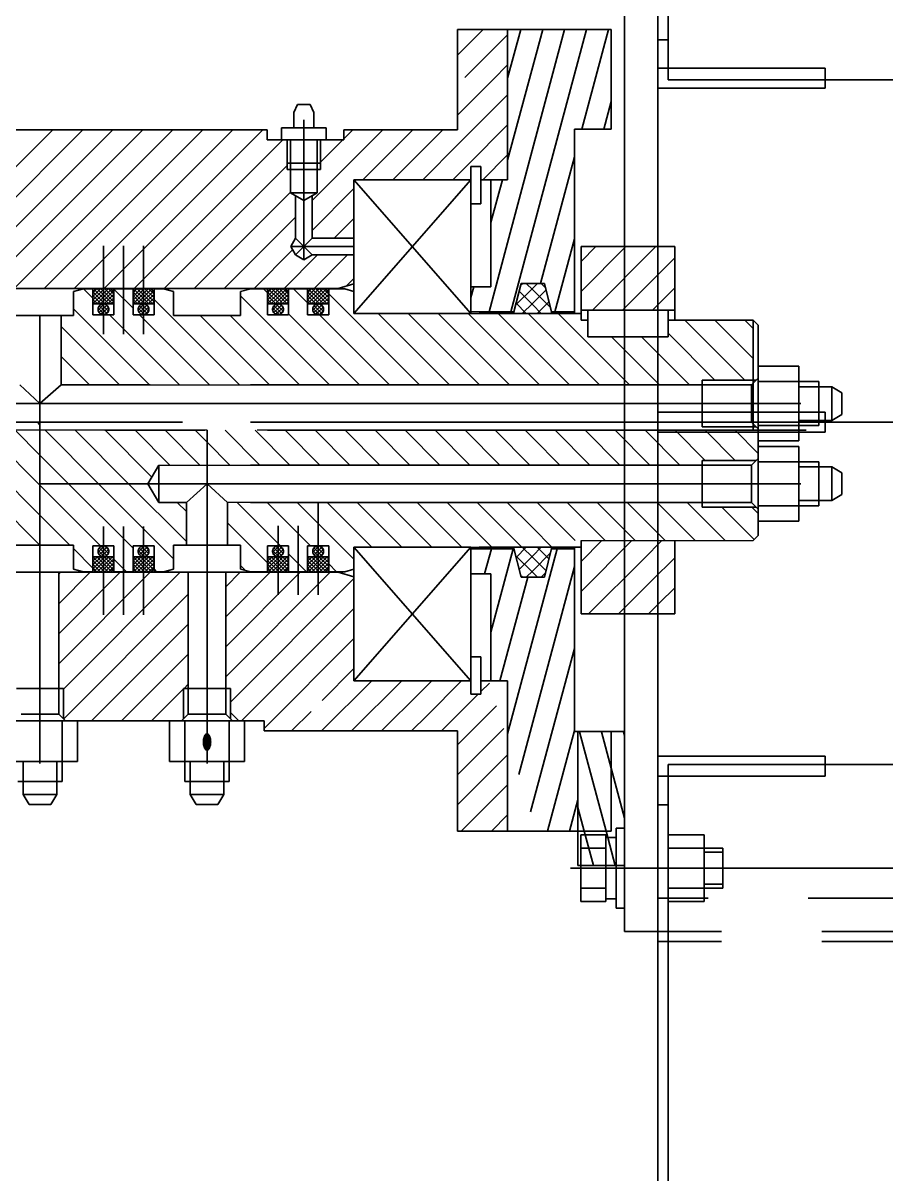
# Model space of a CAD drawing. Header units: millimetres. Extents: x 157 to 5197, y -35 to 3664.
# Drawn here: x 676.1 to 934.4, y 2221.6 to 2566.3 of the extents above; entities that cross this region are included whole.
import ezdxf
from ezdxf.enums import TextEntityAlignment as Align

# ---------------------------------------------------------------- set-up
doc = ezdxf.new("R2010")
doc.units = ezdxf.units.MM
doc.header["$LTSCALE"] = 120
for name, pattern in [('F', [0.75, 0.5, -0.25]), ('G', [2, 1.25, -0.25, 0.25, -0.25]), ('K', [2.5, 1.25, -0.25, 0.25, -0.25, 0.25, -0.25])]:
    doc.linetypes.add(name, pattern=pattern)
for name, color, linetype in [('01', 7, 'Continuous'), ('04', 2, 'F'), ('05', 4, 'G'), ('07', 6, 'K')]:
    doc.layers.add(name, color=color, linetype=linetype)
doc.styles.get("Standard").update_dxf_attribs({"font": 'isocp', "width": 0.707, "bigfont": 'intecad.shx'})

# ---------------------------------------------------------------- blocks, each defined once
blk = doc.blocks.new('ertert')
at = {"layer": '01'}
for p, q in [((21107.66, 5611.27), (21412.66, 5611.27)), ((21107.66, 5601.27), (21107.66, 5611.27)), ((21107.66, 5601.27), (21412.66, 5601.27))]:
    blk.add_line(p, q, dxfattribs=at)
at = {"layer": '04', "color": 2, "linetype": 'F'}
for p, q in [((21107.66, 4592.27), (21107.66, 5601.27)), ((21117.66, 4596.27), (21117.66, 5601.27)), ((21154.16, 5551.27), (21154.16, 5601.27)), ((21160.16, 5551.27), (21160.16, 5601.27)), ((21257.16, 5551.27), (21257.16, 5601.27)), ((21263.16, 5551.27), (21263.16, 5601.27)), ((21360.16, 5551.27), (21360.16, 5601.27)), ((21366.16, 5551.27), (21366.16, 5601.27)), ((21154.16, 5551.27), (21160.16, 5551.27)), ((21263.16, 5551.27), (21257.16, 5551.27)), ((21366.16, 5551.27), (21360.16, 5551.27))]:
    blk.add_line(p, q, dxfattribs=at)
at = {"layer": '05'}
blk.add_line((21260.16, 4548.45), (21260.16, 5638.96), dxfattribs=at)
blk = doc.blocks.new('gb')
at = {"layer": '07', "color": 6, "linetype": 'K'}
for p, q in [((11157.22, 6780.55), (11157.22, 7167.05)), ((11114.72, 6920.65), (11114.72, 7099.19)), ((11199.72, 6920.65), (11199.72, 7099.19)), ((11070.22, 6942.85), (11070.22, 7079.17)), ((11070.22, 6942.85), (11070.22, 7079.17)), ((11247.22, 6941.91), (11247.22, 7078.21)), ((11247.22, 7006.05), (11199.72, 7053.55)), ((11157.22, 7044.33), (11122.87, 7009.98)), ((11247.22, 6997.07), (11199.72, 7044.57)), ((11157.22, 7035.35), (11131.8, 7009.92)), ((11247.22, 6988.09), (11199.72, 7035.59)), ((11157.22, 7026.37), (11140.78, 7009.92)), ((11247.22, 6979.11), (11199.72, 7026.61)), ((11058.1, 7009.92), (11058.1, 7021.11)), ((11070.22, 7021.11), (11070.22, 7009.92)), ((11122.87, 7019.92), (11122.87, 6999.92)), ((11165.22, 7022.22), (11165.22, 6794.92)), ((11191.57, 7019.92), (11191.57, 6999.92)), ((11052.08, 7003.32), (11052.08, 7016.52)), ((11079.94, 7016.92), (11079.94, 7002.92)), ((11157.22, 7017.38), (11149.76, 7009.92)), ((11159.62, 6796.92), (11159.62, 7017.1)), ((11247.22, 6970.13), (11199.72, 7017.63)), ((11048.16, 7014.96), (11045.16, 7013.16)), ((11045.16, 7006.69), (11045.16, 7013.16)), ((11048.16, 7004.88), (11048.16, 7014.96)), ((11048.16, 7014.96), (11052.08, 7014.96)), ((11052.08, 7014.96), (11058.1, 7014.96)), ((11072.22, 7015.52), (11072.22, 7004.32)), ((11165.22, 7009.92), (11170.82, 7015.96)), ((11057.47, 7009.92), (11070.85, 7009.92)), ((11058.1, 7009.92), (11058.1, 6998.73)), ((11060.63, 7009.92), (11157.22, 7009.92)), ((11061.46, 7009.92), (11191.57, 7009.92)), ((11067.22, 7009.92), (11109.75, 7009.92)), ((11070.22, 6998.73), (11070.22, 7009.92)), ((11140.78, 7009.92), (11122.62, 6991.77)), ((11131.8, 7009.92), (11122.87, 7001)), ((11149.76, 7009.92), (11141.22, 7001.38)), ((11159.62, 7010.8), (11158.74, 7009.92)), ((11165.22, 7009.92), (11170.82, 7003.6)), ((11048.16, 7004.88), (11045.16, 7006.69)), ((11157.22, 7008.4), (11141.22, 6992.4)), ((11247.22, 6961.15), (11199.72, 7008.65)), ((11048.16, 7004.88), (11052.08, 7004.88)), ((11052.08, 7004.88), (11058.1, 7004.88)), ((11070.22, 7003.32), (11052.08, 7003.32)), ((11070.22, 7003.32), (11055.59, 7003.32)), ((11058.1, 7003.32), (11070.22, 7003.32)), ((11070.22, 7002.32), (11072.22, 7004.32)), ((11108.15, 6965.52), (11070.78, 7002.89)), ((11070.82, 7002.92), (11079.94, 7002.92)), ((11072.22, 7004.32), (11114.72, 7004.32)), ((11114.72, 6967.93), (11079.73, 7002.92)), ((11114.72, 6976.91), (11087.31, 7004.32)), ((11114.72, 6985.89), (11096.29, 7004.32)), ((11114.72, 6994.87), (11105.27, 7004.32)), ((11114.72, 7003.85), (11114.25, 7004.32)), ((11170.82, 6796.92), (11170.82, 7003.6)), ((11188.34, 7003.6), (11170.82, 6986.08)), ((11179.36, 7003.6), (11170.82, 6995.06)), ((11191.57, 7003.6), (11170.82, 7003.6)), ((11114.87, 6996.92), (11115.67, 6999.92)), ((11122.87, 6999.92), (11115.67, 6999.92)), ((11121.8, 6999.92), (11115.95, 6994.07)), ((11141.22, 7001.38), (11121.91, 6982.07)), ((11157.22, 6999.42), (11141.22, 6983.42)), ((11193.64, 6999.92), (11170.82, 6977.1)), ((11191.57, 6999.92), (11198.77, 6999.92)), ((11199.57, 6996.92), (11198.77, 6999.92)), ((11247.22, 6952.17), (11199.72, 6999.67)), ((11058.1, 6998.73), (11070.22, 6998.73)), ((11114.87, 6994.07), (11114.87, 6996.92)), ((11199.57, 6996.87), (11196.77, 6994.07)), ((11199.57, 6994.07), (11199.57, 6996.92)), ((11099.17, 6965.52), (11070.22, 6994.47)), ((11114.72, 6993.19), (11116.12, 6994.07)), ((11117.13, 6994.07), (11114.72, 6991.66)), ((11115.81, 6993.88), (11114.72, 6992.79)), ((11116.68, 6990.92), (11114.72, 6992.88)), ((11122.62, 6994.07), (11114.87, 6994.07)), ((11118.25, 6994.07), (11115.1, 6990.92)), ((11117.8, 6990.92), (11115.22, 6993.51)), ((11118.92, 6990.92), (11115.91, 6993.94)), ((11119.37, 6994.07), (11116.22, 6990.92)), ((11119.37, 6991.6), (11116.9, 6994.07)), ((11119.37, 6992.94), (11117.35, 6990.92)), ((11119.37, 6992.72), (11118.02, 6994.07)), ((11141.22, 6992.4), (11118.74, 6969.92)), ((11119.37, 6993.85), (11119.14, 6994.07)), ((11119.37, 6987.77), (11119.37, 6994.07)), ((11121.2, 6992.54), (11119.59, 6990.92)), ((11122.29, 6990.92), (11120.69, 6992.52)), ((11122.62, 6994.07), (11122.62, 6987.77)), ((11191.82, 6994.07), (11191.82, 6987.77)), ((11191.82, 6994.07), (11199.57, 6994.07)), ((11192.15, 6990.92), (11193.75, 6992.52)), ((11193.24, 6992.54), (11194.85, 6990.92)), ((11195.07, 6987.77), (11195.07, 6994.07)), ((11195.07, 6993.85), (11195.3, 6994.07)), ((11195.07, 6992.72), (11196.42, 6994.07)), ((11195.07, 6991.6), (11197.54, 6994.07)), ((11195.07, 6994.07), (11198.22, 6990.92)), ((11195.07, 6992.94), (11197.1, 6990.92)), ((11195.52, 6990.92), (11198.53, 6993.94)), ((11196.19, 6994.07), (11199.34, 6990.92)), ((11196.64, 6990.92), (11199.22, 6993.51)), ((11197.31, 6994.07), (11199.72, 6991.66)), ((11197.76, 6990.92), (11199.72, 6992.88)), ((11199.72, 6993.19), (11198.32, 6994.07)), ((11198.63, 6993.88), (11199.72, 6992.79)), ((11101.98, 6990.92), (11128.43, 6990.92)), ((11115.56, 6990.92), (11114.72, 6991.76)), ((11116.22, 6990.92), (11114.72, 6989.42)), ((11115.1, 6990.92), (11114.72, 6990.54)), ((11117.58, 6987.77), (11114.72, 6990.64)), ((11116.46, 6987.77), (11114.72, 6989.51)), ((11117.35, 6990.92), (11114.94, 6988.52)), ((11118.71, 6987.77), (11115.56, 6990.92)), ((11118.47, 6990.92), (11115.63, 6988.08)), ((11119.37, 6990.7), (11116.44, 6987.77)), ((11119.37, 6988.23), (11116.68, 6990.92)), ((11119.37, 6989.58), (11117.56, 6987.77)), ((11119.37, 6989.36), (11117.8, 6990.92)), ((11119.37, 6991.82), (11118.47, 6990.92)), ((11119.37, 6990.48), (11118.92, 6990.92)), ((11119.59, 6990.92), (11119.38, 6990.71)), ((11120.46, 6989.38), (11119.46, 6990.39)), ((11120.05, 6990.92), (11119.47, 6991.5)), ((11120.71, 6990.92), (11119.71, 6989.92)), ((11121.17, 6990.92), (11119.93, 6992.16)), ((11121.57, 6989.4), (11120.05, 6990.92)), ((11121.84, 6990.92), (11120.34, 6989.43)), ((11122, 6992.2), (11120.71, 6990.92)), ((11122.23, 6989.86), (11121.17, 6990.92)), ((11122.57, 6990.54), (11121.38, 6989.34)), ((11122.49, 6991.57), (11121.84, 6990.92)), ((11122.59, 6990.62), (11122.29, 6990.92)), ((11157.22, 6990.44), (11143.22, 6976.44)), ((11191.82, 6989.12), (11170.82, 6968.12)), ((11212.46, 6990.92), (11186.01, 6990.92)), ((11191.85, 6990.62), (11192.15, 6990.92)), ((11191.87, 6990.54), (11193.06, 6989.34)), ((11191.96, 6991.57), (11192.61, 6990.92)), ((11192.21, 6989.86), (11193.27, 6990.92)), ((11192.45, 6992.2), (11193.73, 6990.92)), ((11192.61, 6990.92), (11194.1, 6989.43)), ((11192.87, 6989.4), (11194.39, 6990.92)), ((11193.27, 6990.92), (11194.51, 6992.16)), ((11193.73, 6990.92), (11194.73, 6989.92)), ((11193.98, 6989.38), (11194.98, 6990.39)), ((11194.39, 6990.92), (11194.97, 6991.5)), ((11194.85, 6990.92), (11195.06, 6990.71)), ((11195.07, 6991.82), (11195.97, 6990.92)), ((11195.07, 6990.48), (11195.52, 6990.92)), ((11195.07, 6989.36), (11196.64, 6990.92)), ((11195.07, 6988.23), (11197.76, 6990.92)), ((11195.07, 6990.7), (11198, 6987.77)), ((11195.07, 6989.58), (11196.88, 6987.77)), ((11195.73, 6987.77), (11198.88, 6990.92)), ((11195.97, 6990.92), (11198.81, 6988.08)), ((11196.86, 6987.77), (11199.72, 6990.64)), ((11197.1, 6990.92), (11199.5, 6988.52)), ((11197.98, 6987.77), (11199.72, 6989.51)), ((11198.22, 6990.92), (11199.72, 6989.42)), ((11198.88, 6990.92), (11199.72, 6991.76)), ((11199.34, 6990.92), (11199.72, 6990.54)), ((11247.22, 6943.19), (11199.72, 6990.69)), ((11090.19, 6965.52), (11070.22, 6985.49)), ((11114.72, 6988.65), (11116.12, 6987.77)), ((11114.87, 6982.07), (11114.87, 6987.77)), ((11122.62, 6987.77), (11114.87, 6987.77)), ((11118.63, 6987.77), (11114.87, 6984.02)), ((11119.37, 6988.45), (11118.69, 6987.77)), ((11191.82, 6987.77), (11199.57, 6987.77)), ((11199.45, 6987.77), (11193.75, 6982.07)), ((11195.07, 6988.45), (11195.76, 6987.77)), ((11199.72, 6988.65), (11198.32, 6987.77)), ((11199.57, 6982.07), (11199.57, 6987.77)), ((11101.98, 6984.92), (11128.43, 6984.92)), ((11114.72, 6981.19), (11116.12, 6982.07)), ((11117.13, 6982.07), (11114.72, 6979.66)), ((11122.62, 6982.07), (11114.87, 6982.07)), ((11118.25, 6982.07), (11115.1, 6978.92)), ((11119.37, 6982.07), (11116.22, 6978.92)), ((11119.37, 6979.6), (11116.9, 6982.07)), ((11119.37, 6980.72), (11118.02, 6982.07)), ((11119.37, 6981.85), (11119.14, 6982.07)), ((11119.37, 6975.77), (11119.37, 6982.07)), ((11122.62, 6982.07), (11122.62, 6975.77)), ((11141.22, 6983.42), (11123.89, 6966.1)), ((11212.46, 6984.92), (11186.01, 6984.92)), ((11191.82, 6982.07), (11199.57, 6982.07)), ((11191.82, 6982.07), (11191.82, 6975.77)), ((11195.07, 6975.77), (11195.07, 6982.07)), ((11195.07, 6981.85), (11195.3, 6982.07)), ((11195.07, 6980.72), (11196.42, 6982.07)), ((11195.07, 6979.6), (11197.54, 6982.07)), ((11195.07, 6982.07), (11198.22, 6978.92)), ((11196.19, 6982.07), (11199.34, 6978.92)), ((11197.31, 6982.07), (11199.72, 6979.66)), ((11199.72, 6981.19), (11198.32, 6982.07)), ((11101.98, 6978.92), (11128.43, 6978.92)), ((11115.81, 6981.88), (11114.72, 6980.79)), ((11116.68, 6978.92), (11114.72, 6980.88)), ((11115.56, 6978.92), (11114.72, 6979.76)), ((11116.22, 6978.92), (11114.72, 6977.42)), ((11115.1, 6978.92), (11114.72, 6978.54)), ((11117.58, 6975.77), (11114.72, 6978.64)), ((11117.35, 6978.92), (11114.94, 6976.52)), ((11117.8, 6978.92), (11115.22, 6981.51)), ((11118.71, 6975.77), (11115.56, 6978.92)), ((11118.47, 6978.92), (11115.63, 6976.08)), ((11118.92, 6978.92), (11115.91, 6981.94)), ((11119.37, 6978.7), (11116.44, 6975.77)), ((11119.37, 6976.23), (11116.68, 6978.92)), ((11119.37, 6980.94), (11117.35, 6978.92)), ((11119.37, 6977.36), (11117.8, 6978.92)), ((11119.37, 6979.82), (11118.47, 6978.92)), ((11119.37, 6978.48), (11118.92, 6978.92)), ((11119.59, 6978.92), (11119.38, 6978.71)), ((11120.05, 6978.92), (11119.47, 6979.5)), ((11121.2, 6980.54), (11119.59, 6978.92)), ((11120.71, 6978.92), (11119.71, 6977.92)), ((11121.17, 6978.92), (11119.93, 6980.16)), ((11121.57, 6977.4), (11120.05, 6978.92)), ((11121.84, 6978.92), (11120.34, 6977.43)), ((11122.29, 6978.92), (11120.69, 6980.52)), ((11122, 6980.2), (11120.71, 6978.92)), ((11122.23, 6977.86), (11121.17, 6978.92)), ((11122.49, 6979.57), (11121.84, 6978.92)), ((11122.59, 6978.62), (11122.29, 6978.92)), ((11141.22, 6791.92), (11141.22, 6981.65)), ((11141.22, 6979.62), (11141.22, 6794.92)), ((11157.22, 6981.46), (11146.82, 6971.06)), ((11165.22, 6791.92), (11165.22, 6981.65)), ((11191.82, 6980.14), (11170.82, 6959.14)), ((11212.46, 6978.92), (11186.01, 6978.92)), ((11191.85, 6978.62), (11192.15, 6978.92)), ((11191.96, 6979.57), (11192.61, 6978.92)), ((11192.15, 6978.92), (11193.75, 6980.52)), ((11192.21, 6977.86), (11193.27, 6978.92)), ((11192.45, 6980.2), (11193.73, 6978.92)), ((11192.61, 6978.92), (11194.1, 6977.43)), ((11192.87, 6977.4), (11194.39, 6978.92)), ((11193.24, 6980.54), (11194.85, 6978.92)), ((11193.27, 6978.92), (11194.51, 6980.16)), ((11193.73, 6978.92), (11194.73, 6977.92)), ((11194.39, 6978.92), (11194.97, 6979.5)), ((11194.85, 6978.92), (11195.06, 6978.71)), ((11195.07, 6980.94), (11197.1, 6978.92)), ((11195.07, 6979.82), (11195.97, 6978.92)), ((11195.07, 6978.48), (11195.52, 6978.92)), ((11195.07, 6977.36), (11196.64, 6978.92)), ((11195.07, 6976.23), (11197.76, 6978.92)), ((11195.07, 6978.7), (11198, 6975.77)), ((11195.52, 6978.92), (11198.53, 6981.94)), ((11195.73, 6975.77), (11198.88, 6978.92)), ((11195.97, 6978.92), (11198.81, 6976.08)), ((11196.64, 6978.92), (11199.22, 6981.51)), ((11196.86, 6975.77), (11199.72, 6978.64)), ((11197.1, 6978.92), (11199.5, 6976.52)), ((11197.76, 6978.92), (11199.72, 6980.88)), ((11198.22, 6978.92), (11199.72, 6977.42)), ((11198.63, 6981.88), (11199.72, 6980.79)), ((11198.88, 6978.92), (11199.72, 6979.76)), ((11199.34, 6978.92), (11199.72, 6978.54)), ((11244.22, 6937.21), (11199.72, 6981.71)), ((11079.81, 6966.92), (11070.22, 6976.51)), ((11116.46, 6975.77), (11114.72, 6977.51)), ((11114.72, 6976.65), (11116.12, 6975.77)), ((11114.87, 6972.92), (11114.87, 6975.77)), ((11122.62, 6975.77), (11114.87, 6975.77)), ((11115.61, 6975.77), (11114.87, 6975.03)), ((11119.37, 6977.58), (11117.56, 6975.77)), ((11119.37, 6976.45), (11118.69, 6975.77)), ((11120.46, 6977.38), (11119.46, 6978.39)), ((11122.57, 6978.54), (11121.38, 6977.34)), ((11135.62, 6974.36), (11141.22, 6977.59)), ((11146.82, 6974.36), (11141.22, 6977.59)), ((11196.43, 6975.77), (11170.82, 6950.16)), ((11191.82, 6975.77), (11199.57, 6975.77)), ((11191.87, 6978.54), (11193.06, 6977.34)), ((11193.98, 6977.38), (11194.98, 6978.39)), ((11195.07, 6977.58), (11196.88, 6975.77)), ((11195.07, 6976.45), (11195.76, 6975.77)), ((11197.98, 6975.77), (11199.72, 6977.51)), ((11199.72, 6976.65), (11198.32, 6975.77)), ((11199.57, 6972.92), (11199.57, 6975.77)), ((11114.87, 6972.92), (11115.67, 6969.92)), ((11135.62, 6966.1), (11135.62, 6974.36)), ((11135.62, 6974.36), (11146.82, 6974.36)), ((11135.62, 6966.1), (11135.62, 6973.3)), ((11146.82, 6796.92), (11146.82, 6974.36)), ((11157.22, 6972.48), (11146.82, 6962.08)), ((11199.57, 6972.92), (11198.77, 6969.92)), ((11236.53, 6935.92), (11199.72, 6972.73)), ((11058.1, 6971.11), (11070.22, 6971.11)), ((11058.1, 6959.92), (11058.1, 6971.11)), ((11070.22, 6971.11), (11070.22, 6959.92)), ((11115.67, 6969.92), (11122.87, 6969.92)), ((11122.87, 6969.92), (11122.87, 6949.92)), ((11135.62, 6968.84), (11132.88, 6966.1)), ((11191.57, 6969.92), (11191.57, 6949.92)), ((11198.77, 6969.92), (11191.57, 6969.92)), ((11048.16, 6964.96), (11045.16, 6963.16)), ((11048.16, 6954.88), (11048.16, 6964.96)), ((11048.16, 6964.96), (11052.08, 6964.96)), ((11052.08, 6953.32), (11052.08, 6966.52)), ((11052.08, 6966.52), (11058.1, 6966.52)), ((11052.08, 6964.96), (11058.1, 6964.96)), ((11058.1, 6966.52), (11070.22, 6966.52)), ((11070.83, 6966.92), (11070.22, 6967.53)), ((11070.22, 6967.52), (11072.22, 6965.52)), ((11070.82, 6966.92), (11079.94, 6966.92)), ((11072.22, 6965.52), (11072.22, 6954.32)), ((11072.22, 6965.52), (11114.72, 6965.52)), ((11079.94, 6966.92), (11079.94, 6952.92)), ((11081.21, 6965.52), (11079.94, 6966.79)), ((11122.92, 6966.1), (11135.62, 6966.1)), ((11141.22, 6959.92), (11135.62, 6966.1)), ((11045.16, 6956.69), (11045.16, 6963.16)), ((11157.22, 6963.5), (11153.64, 6959.92)), ((11191.57, 6961.93), (11170.82, 6941.18)), ((11228.55, 6934.92), (11199.72, 6963.75)), ((11057.47, 6959.92), (11070.85, 6959.92)), ((11058.1, 6959.92), (11058.1, 6948.73)), ((11061.46, 6959.92), (11157.22, 6959.92)), ((11067.22, 6959.92), (11109.75, 6959.92)), ((11070.22, 6948.73), (11070.22, 6959.92)), ((11135.62, 6953.75), (11141.22, 6959.92)), ((11153.64, 6959.92), (11146.82, 6953.1)), ((11048.16, 6954.88), (11045.16, 6956.69)), ((11048.16, 6954.88), (11052.08, 6954.88)), ((11052.08, 6954.88), (11058.1, 6954.88)), ((11157.22, 6954.52), (11146.82, 6944.12)), ((11221.07, 6933.42), (11199.72, 6954.77)), ((11070.22, 6953.32), (11052.08, 6953.32)), ((11070.22, 6953.32), (11055.59, 6953.32)), ((11058.1, 6953.32), (11070.22, 6953.32)), ((11070.22, 6952.32), (11072.22, 6954.32)), ((11072.75, 6952.92), (11070.22, 6950.39)), ((11070.82, 6952.92), (11079.94, 6952.92)), ((11072.22, 6954.32), (11114.72, 6954.32)), ((11112.85, 6915.92), (11075.85, 6952.92)), ((11114.72, 6923.03), (11083.43, 6954.32)), ((11114.72, 6932.01), (11092.41, 6954.32)), ((11114.72, 6940.99), (11101.39, 6954.32)), ((11114.72, 6949.97), (11110.37, 6954.32)), ((11129.5, 6953.75), (11117.56, 6941.8)), ((11135.62, 6953.75), (11122.92, 6953.75)), ((11135.62, 6796.92), (11135.62, 6953.75)), ((11191.57, 6952.95), (11170.82, 6932.2)), ((11058.1, 6948.73), (11070.22, 6948.73)), ((11103.87, 6915.92), (11070.22, 6949.57)), ((11114.87, 6946.79), (11115.67, 6949.92)), ((11116.7, 6949.92), (11115.32, 6948.54)), ((11122.87, 6949.92), (11115.67, 6949.92)), ((11135.62, 6950.88), (11122.62, 6937.88)), ((11197.52, 6949.92), (11170.82, 6923.22)), ((11191.57, 6949.92), (11198.77, 6949.92)), ((11199.57, 6946.79), (11198.77, 6949.92)), ((11114.87, 6941.8), (11114.87, 6946.79)), ((11157.22, 6945.54), (11146.82, 6935.14)), ((11199.57, 6941.8), (11199.57, 6946.79)), ((11211.22, 6934.29), (11199.72, 6945.79)), ((11070.22, 6942.85), (11067.22, 6942.85)), ((11067.22, 6884.92), (11067.22, 6942.85)), ((11094.89, 6915.92), (11067.96, 6942.85)), ((11114.72, 6940.92), (11116.12, 6941.8)), ((11117.13, 6941.8), (11114.72, 6939.4)), ((11115.81, 6941.61), (11114.72, 6940.52)), ((11122.62, 6941.8), (11114.87, 6941.8)), ((11118.25, 6941.8), (11115.1, 6938.65)), ((11117.8, 6938.65), (11115.22, 6941.24)), ((11118.92, 6938.65), (11115.91, 6941.67)), ((11119.37, 6941.8), (11116.22, 6938.65)), ((11119.37, 6939.33), (11116.9, 6941.8)), ((11119.37, 6940.67), (11117.35, 6938.65)), ((11119.37, 6940.46), (11118.02, 6941.8)), ((11119.37, 6941.58), (11119.14, 6941.8)), ((11119.37, 6935.5), (11119.37, 6941.8)), ((11135.62, 6941.9), (11122.62, 6928.9)), ((11122.62, 6941.8), (11122.62, 6935.5)), ((11157.22, 6846.49), (11157.22, 6941.85)), ((11191.82, 6941.8), (11199.57, 6941.8)), ((11191.82, 6941.8), (11191.82, 6935.5)), ((11195.07, 6935.5), (11195.07, 6941.8)), ((11195.07, 6941.58), (11195.3, 6941.8)), ((11195.07, 6940.46), (11196.42, 6941.8)), ((11195.07, 6939.33), (11197.54, 6941.8)), ((11195.07, 6941.8), (11198.22, 6938.65)), ((11195.07, 6940.67), (11197.1, 6938.65)), ((11195.52, 6938.65), (11198.53, 6941.67)), ((11196.19, 6941.8), (11199.34, 6938.65)), ((11196.64, 6938.65), (11199.22, 6941.24)), ((11197.31, 6941.8), (11199.72, 6939.4)), ((11199.72, 6940.92), (11198.32, 6941.8)), ((11199.57, 6942.99), (11198.38, 6941.8)), ((11198.63, 6941.61), (11199.72, 6940.52)), ((11244.22, 6941.91), (11247.22, 6941.91)), ((11244.22, 6919), (11244.22, 6941.91)), ((11107.92, 6938.65), (11128.59, 6938.65)), ((11116.68, 6938.65), (11114.72, 6940.61)), ((11115.56, 6938.65), (11114.72, 6939.49)), ((11116.22, 6938.65), (11114.72, 6937.15)), ((11115.1, 6938.65), (11114.72, 6938.27)), ((11117.58, 6935.5), (11114.72, 6938.37)), ((11116.46, 6935.5), (11114.72, 6937.24)), ((11117.35, 6938.65), (11114.94, 6936.25)), ((11118.71, 6935.5), (11115.56, 6938.65)), ((11118.47, 6938.65), (11115.63, 6935.81)), ((11119.37, 6938.43), (11116.44, 6935.5)), ((11119.37, 6935.97), (11116.68, 6938.65)), ((11119.37, 6937.31), (11117.56, 6935.5)), ((11119.37, 6937.09), (11117.8, 6938.65)), ((11119.37, 6939.55), (11118.47, 6938.65)), ((11119.37, 6938.21), (11118.92, 6938.65)), ((11119.59, 6938.65), (11119.38, 6938.44)), ((11120.46, 6937.12), (11119.46, 6938.12)), ((11120.05, 6938.65), (11119.47, 6939.23)), ((11121.2, 6940.27), (11119.59, 6938.65)), ((11120.71, 6938.65), (11119.71, 6937.65)), ((11121.17, 6938.65), (11119.93, 6939.89)), ((11121.57, 6937.13), (11120.05, 6938.65)), ((11121.84, 6938.65), (11120.34, 6937.16)), ((11122.29, 6938.65), (11120.69, 6940.25)), ((11122, 6939.94), (11120.71, 6938.65)), ((11122.23, 6937.59), (11121.17, 6938.65)), ((11122.57, 6938.27), (11121.38, 6937.07)), ((11122.49, 6939.3), (11121.84, 6938.65)), ((11122.59, 6938.35), (11122.29, 6938.65)), ((11191.85, 6938.35), (11192.15, 6938.65)), ((11191.87, 6938.27), (11193.06, 6937.07)), ((11191.96, 6939.3), (11192.61, 6938.65)), ((11192.15, 6938.65), (11193.75, 6940.25)), ((11192.21, 6937.59), (11193.27, 6938.65)), ((11192.45, 6939.94), (11193.73, 6938.65)), ((11192.61, 6938.65), (11194.1, 6937.16)), ((11192.87, 6937.13), (11194.39, 6938.65)), ((11193.24, 6940.27), (11194.85, 6938.65)), ((11193.27, 6938.65), (11194.51, 6939.89)), ((11193.73, 6938.65), (11194.73, 6937.65)), ((11193.98, 6937.12), (11194.98, 6938.12)), ((11194.39, 6938.65), (11194.97, 6939.23)), ((11194.85, 6938.65), (11195.06, 6938.44)), ((11195.07, 6939.55), (11195.97, 6938.65)), ((11195.07, 6938.21), (11195.52, 6938.65)), ((11195.07, 6937.09), (11196.64, 6938.65)), ((11195.07, 6935.97), (11197.76, 6938.65)), ((11195.07, 6938.43), (11198, 6935.5)), ((11195.07, 6937.31), (11196.88, 6935.5)), ((11195.73, 6935.5), (11198.88, 6938.65)), ((11195.97, 6938.65), (11198.81, 6935.81)), ((11196.86, 6935.5), (11199.72, 6938.37)), ((11197.1, 6938.65), (11199.5, 6936.25)), ((11197.76, 6938.65), (11199.72, 6940.61)), ((11197.98, 6935.5), (11199.72, 6937.24)), ((11198.22, 6938.65), (11199.72, 6937.15)), ((11198.88, 6938.65), (11199.72, 6939.49)), ((11199.34, 6938.65), (11199.72, 6938.27)), ((11244.22, 6924.21), (11244.22, 6937.64)), ((11244.22, 6937.64), (11247.8, 6937.64)), ((11247.8, 6937.64), (11247.8, 6924.21)), ((11073.06, 6928.77), (11067.22, 6934.61)), ((11114.72, 6936.38), (11116.12, 6935.5)), ((11122.62, 6935.5), (11114.87, 6935.5)), ((11114.87, 6929.8), (11114.87, 6935.5)), ((11114.87, 6929.8), (11114.87, 6935.5)), ((11120.24, 6935.5), (11114.87, 6930.13)), ((11119.37, 6936.18), (11118.69, 6935.5)), ((11157.22, 6936.56), (11146.82, 6926.16)), ((11192.08, 6935.5), (11170.82, 6914.24)), ((11191.82, 6935.5), (11199.57, 6935.5)), ((11195.07, 6936.18), (11195.76, 6935.5)), ((11199.57, 6934.01), (11195.36, 6929.8)), ((11199.72, 6936.38), (11198.32, 6935.5)), ((11199.57, 6929.8), (11199.57, 6935.5)), ((11199.57, 6929.8), (11199.57, 6935.5)), ((11209.72, 6926.81), (11199.72, 6936.81)), ((11212.22, 6934.87), (11209.72, 6933.42)), ((11214.72, 6933.42), (11212.22, 6934.87)), ((11212.22, 6915.92), (11212.22, 6934.87)), ((11228.29, 6934.92), (11225.98, 6930.92)), ((11237.2, 6934.92), (11228.29, 6934.92)), ((11228.29, 6934.92), (11228.29, 6926.92)), ((11244.22, 6935.92), (11235.29, 6935.92)), ((11235.29, 6935.92), (11235.29, 6925.92)), ((11237.2, 6935.92), (11244.22, 6935.92)), ((11237.2, 6925.92), (11237.2, 6935.92)), ((11237.2, 6934.92), (11244.22, 6934.92)), ((11247.8, 6927.92), (11247.8, 6933.92)), ((11247.8, 6933.92), (11252.4, 6933.92)), ((11254.8, 6932.81), (11252.4, 6933.92)), ((11107.92, 6932.65), (11128.59, 6932.65)), ((11135.62, 6932.92), (11129.35, 6926.65)), ((11208.28, 6930.92), (11209.72, 6933.42)), ((11209.72, 6928.42), (11208.28, 6930.92)), ((11247.22, 6930.92), (11208.28, 6930.92)), ((11214.72, 6928.42), (11209.72, 6933.42)), ((11214.72, 6933.42), (11209.72, 6928.42)), ((11227.43, 6933.42), (11214.72, 6933.42)), ((11250.22, 6930.92), (11222.98, 6930.92)), ((11228.29, 6926.92), (11225.98, 6930.92)), ((11254.8, 6932.81), (11254.8, 6929.03)), ((11114.72, 6928.92), (11116.12, 6929.8)), ((11117.13, 6929.8), (11114.72, 6927.4)), ((11115.81, 6929.61), (11114.72, 6928.52)), ((11116.68, 6926.65), (11114.72, 6928.61)), ((11115.56, 6926.65), (11114.72, 6927.49)), ((11122.62, 6929.8), (11114.87, 6929.8)), ((11118.25, 6929.8), (11115.1, 6926.65)), ((11117.8, 6926.65), (11115.22, 6929.24)), ((11118.92, 6926.65), (11115.91, 6929.67)), ((11119.37, 6929.8), (11116.22, 6926.65)), ((11119.37, 6927.33), (11116.9, 6929.8)), ((11119.37, 6928.67), (11117.35, 6926.65)), ((11119.37, 6928.46), (11118.02, 6929.8)), ((11119.37, 6927.55), (11118.47, 6926.65)), ((11119.37, 6929.58), (11119.14, 6929.8)), ((11119.37, 6923.5), (11119.37, 6929.8)), ((11120.05, 6926.65), (11119.47, 6927.23)), ((11121.2, 6928.27), (11119.59, 6926.65)), ((11121.17, 6926.65), (11119.93, 6927.89)), ((11122.29, 6926.65), (11120.69, 6928.25)), ((11122, 6927.94), (11120.71, 6926.65)), ((11122.49, 6927.3), (11121.84, 6926.65)), ((11122.62, 6929.8), (11122.62, 6923.5)), ((11157.22, 6927.58), (11146.82, 6917.18)), ((11191.82, 6929.8), (11199.57, 6929.8)), ((11191.82, 6929.8), (11191.82, 6923.5)), ((11191.96, 6927.3), (11192.61, 6926.65)), ((11192.15, 6926.65), (11193.75, 6928.25)), ((11192.45, 6927.94), (11193.73, 6926.65)), ((11193.24, 6928.27), (11194.85, 6926.65)), ((11193.27, 6926.65), (11194.51, 6927.89)), ((11194.39, 6926.65), (11194.97, 6927.23)), ((11195.07, 6923.5), (11195.07, 6929.8)), ((11195.07, 6929.58), (11195.3, 6929.8)), ((11195.07, 6928.46), (11196.42, 6929.8)), ((11195.07, 6927.33), (11197.54, 6929.8)), ((11195.07, 6929.8), (11198.22, 6926.65)), ((11195.07, 6928.67), (11197.1, 6926.65)), ((11195.07, 6927.55), (11195.97, 6926.65)), ((11195.52, 6926.65), (11198.53, 6929.67)), ((11196.19, 6929.8), (11199.34, 6926.65)), ((11196.64, 6926.65), (11199.22, 6929.24)), ((11197.31, 6929.8), (11199.72, 6927.4)), ((11197.76, 6926.65), (11199.72, 6928.61)), ((11199.72, 6928.92), (11198.32, 6929.8)), ((11198.63, 6929.61), (11199.72, 6928.52)), ((11198.88, 6926.65), (11199.72, 6927.49)), ((11209.72, 6917.83), (11199.72, 6927.83)), ((11209.72, 6915.92), (11209.72, 6928.42)), ((11214.72, 6915.92), (11214.72, 6928.42)), ((11227.43, 6928.42), (11214.72, 6928.42)), ((11229.59, 6915.92), (11217.09, 6928.42)), ((11247.22, 6907.27), (11226.07, 6928.42)), ((11237.2, 6926.92), (11228.29, 6926.92)), ((11237.2, 6926.92), (11244.22, 6926.92)), ((11252.4, 6927.92), (11247.8, 6927.92)), ((11254.8, 6929.03), (11252.4, 6927.92)), ((11082.22, 6910.63), (11067.22, 6925.63)), ((11085.91, 6915.92), (11076.33, 6925.49)), ((11107.92, 6926.65), (11128.59, 6926.65)), ((11116.22, 6926.65), (11114.72, 6925.15)), ((11115.1, 6926.65), (11114.72, 6926.27)), ((11117.58, 6923.5), (11114.72, 6926.37)), ((11116.46, 6923.5), (11114.72, 6925.24)), ((11114.72, 6924.38), (11116.12, 6923.5)), ((11114.87, 6918.65), (11114.87, 6923.5)), ((11122.62, 6923.5), (11114.87, 6923.5)), ((11117.22, 6923.5), (11114.87, 6921.15)), ((11117.35, 6926.65), (11114.94, 6924.25)), ((11118.71, 6923.5), (11115.56, 6926.65)), ((11118.47, 6926.65), (11115.63, 6923.81)), ((11119.37, 6926.43), (11116.44, 6923.5)), ((11119.37, 6923.97), (11116.68, 6926.65)), ((11119.37, 6925.31), (11117.56, 6923.5)), ((11119.37, 6925.09), (11117.8, 6926.65)), ((11129.35, 6926.65), (11118.62, 6915.92)), ((11119.37, 6924.18), (11118.69, 6923.5)), ((11119.37, 6926.21), (11118.92, 6926.65)), ((11119.59, 6926.65), (11119.38, 6926.44)), ((11120.46, 6925.12), (11119.46, 6926.12)), ((11120.71, 6926.65), (11119.71, 6925.65)), ((11121.57, 6925.13), (11120.05, 6926.65)), ((11121.84, 6926.65), (11120.34, 6925.16)), ((11122.23, 6925.59), (11121.17, 6926.65)), ((11122.57, 6926.27), (11121.38, 6925.07)), ((11135.62, 6923.94), (11122.22, 6910.54)), ((11122.59, 6926.35), (11122.29, 6926.65)), ((11191.82, 6926.26), (11170.82, 6905.26)), ((11198.04, 6923.5), (11170.82, 6896.28)), ((11191.82, 6923.5), (11199.57, 6923.5)), ((11191.85, 6926.35), (11192.15, 6926.65)), ((11191.87, 6926.27), (11193.06, 6925.07)), ((11192.21, 6925.59), (11193.27, 6926.65)), ((11192.61, 6926.65), (11194.1, 6925.16)), ((11192.87, 6925.13), (11194.39, 6926.65)), ((11193.73, 6926.65), (11194.73, 6925.65)), ((11193.98, 6925.12), (11194.98, 6926.12)), ((11194.85, 6926.65), (11195.06, 6926.44)), ((11195.07, 6926.21), (11195.52, 6926.65)), ((11195.07, 6925.09), (11196.64, 6926.65)), ((11195.07, 6923.97), (11197.76, 6926.65)), ((11195.07, 6926.43), (11198, 6923.5)), ((11195.07, 6925.31), (11196.88, 6923.5)), ((11195.07, 6924.18), (11195.76, 6923.5)), ((11195.73, 6923.5), (11198.88, 6926.65)), ((11195.97, 6926.65), (11198.81, 6923.81)), ((11196.86, 6923.5), (11199.72, 6926.37)), ((11197.1, 6926.65), (11199.5, 6924.25)), ((11197.98, 6923.5), (11199.72, 6925.24)), ((11198.22, 6926.65), (11199.72, 6925.15)), ((11199.72, 6924.38), (11198.32, 6923.5)), ((11199.34, 6926.65), (11199.72, 6926.27)), ((11199.57, 6918.65), (11199.57, 6923.5)), ((11244.22, 6925.92), (11235.29, 6925.92)), ((11237.2, 6925.92), (11244.22, 6925.92)), ((11244.22, 6919.25), (11237.55, 6925.92)), ((11247.8, 6924.21), (11244.22, 6924.21)), ((11114.72, 6920.65), (11113.38, 6915.92)), ((11199.72, 6920.65), (11201.06, 6915.92)), ((11220.61, 6915.92), (11214.72, 6921.81)), ((11082.22, 6901.65), (11067.22, 6916.65)), ((11114.87, 6918.65), (11115.67, 6915.92)), ((11157.22, 6918.6), (11146.82, 6908.2)), ((11199.57, 6918.65), (11198.77, 6915.92)), ((11202.65, 6915.92), (11200.43, 6918.14)), ((11244.22, 6919), (11247.22, 6919)), ((11247.22, 6916.25), (11244.47, 6919)), ((11247.22, 6884.92), (11247.22, 6919)), ((11082.22, 6880.92), (11082.22, 6915.92)), ((11082.22, 6880.92), (11122.22, 6915.92)), ((11082.22, 6915.92), (11122.22, 6880.92)), ((11082.22, 6915.92), (11122.22, 6915.92)), ((11122.22, 6880.92), (11122.22, 6915.92)), ((11135.62, 6914.96), (11122.22, 6901.56)), ((11232.22, 6915.92), (11192.22, 6915.92)), ((11232.22, 6915.92), (11192.22, 6880.92)), ((11232.22, 6880.92), (11192.22, 6915.92)), ((11192.22, 6880.92), (11192.22, 6915.92)), ((11232.22, 6880.92), (11232.22, 6915.92)), ((11232.22, 6880.92), (11232.22, 6915.92)), ((11247.22, 6898.29), (11232.22, 6913.29)), ((11157.22, 6909.62), (11146.82, 6899.22)), ((11078.84, 6896.04), (11067.22, 6907.67)), ((11192.22, 6908.7), (11170.82, 6887.3)), ((11135.62, 6905.98), (11122.22, 6892.58)), ((11247.22, 6889.31), (11232.22, 6904.31)), ((11157.22, 6900.64), (11146.82, 6890.24)), ((11192.22, 6899.72), (11170.82, 6878.32)), ((11071.77, 6894.14), (11067.22, 6898.69)), ((11082.22, 6892.67), (11078.84, 6896.04)), ((11135.62, 6897), (11122.22, 6883.6)), ((11082.22, 6883.69), (11071.77, 6894.14)), ((11242.96, 6884.59), (11232.22, 6895.33)), ((11078.22, 6878.71), (11067.22, 6889.71)), ((11157.22, 6891.66), (11146.82, 6881.26)), ((11192.22, 6890.74), (11170.82, 6869.34)), ((11135.62, 6888.02), (11122.22, 6874.62)), ((11236.79, 6881.78), (11232.22, 6886.35)), ((11037.22, 6884.92), (11067.22, 6884.92)), ((11037.22, 6884.92), (11037.22, 6848.92)), ((11051.08, 6869.92), (11037.22, 6883.79)), ((11044.22, 6884.92), (11052.22, 6884.92)), ((11052.22, 6877.77), (11045.06, 6884.92)), ((11060.22, 6884.92), (11052.22, 6884.92)), ((11067.93, 6871.04), (11054.04, 6884.92)), ((11074.73, 6873.22), (11063.02, 6884.92)), ((11157.22, 6882.68), (11146.82, 6872.28)), ((11257.63, 6869.92), (11242.96, 6884.59)), ((11277.22, 6884.92), (11247.22, 6884.92)), ((11262.22, 6874.31), (11251.61, 6884.92)), ((11275.59, 6869.92), (11262.81, 6882.71)), ((11277.22, 6877.27), (11269.57, 6884.92)), ((11277.22, 6884.92), (11277.22, 6848.92)), ((11078.22, 6877.92), (11078.22, 6880.92)), ((11078.22, 6880.92), (11089.42, 6880.92)), ((11122.22, 6880.92), (11082.22, 6880.92)), ((11089.42, 6877.92), (11089.42, 6880.92)), ((11114.22, 6874.92), (11114.22, 6880.92)), ((11121.72, 6868.04), (11121.72, 6880.92)), ((11135.62, 6879.04), (11122.22, 6865.64)), ((11192.22, 6881.76), (11172.88, 6862.42)), ((11192.22, 6880.92), (11232.22, 6880.92)), ((11192.72, 6868.04), (11192.72, 6880.92)), ((11200.22, 6880.06), (11197.02, 6880.92)), ((11200.22, 6874.92), (11200.22, 6880.92)), ((11236.22, 6880.92), (11225.02, 6880.92)), ((11225.02, 6877.92), (11225.02, 6880.92)), ((11236.22, 6877.92), (11236.22, 6880.92)), ((11248.65, 6869.92), (11236.79, 6881.78)), ((11060.06, 6869.92), (11052.22, 6877.77)), ((11089.42, 6877.92), (11078.22, 6877.92)), ((11081.53, 6875.4), (11079, 6877.92)), ((11082.22, 6877.92), (11082.22, 6869.92)), ((11121.72, 6874.8), (11114.22, 6876.81)), ((11122.22, 6869.92), (11122.22, 6878.42)), ((11192.22, 6869.92), (11192.22, 6878.42)), ((11192.22, 6869.92), (11192.22, 6878.42)), ((11211.85, 6870.38), (11192.72, 6875.5)), ((11225.02, 6877.92), (11236.22, 6877.92)), ((11232.22, 6877.92), (11232.22, 6869.92)), ((11239.67, 6869.92), (11232.22, 6877.37)), ((11042.1, 6869.92), (11037.22, 6874.8)), ((11082.22, 6874.92), (11114.22, 6874.92)), ((11113.22, 6863.93), (11082.22, 6872.24)), ((11121.72, 6868.23), (11096.74, 6874.92)), ((11157.22, 6873.7), (11146.82, 6863.3)), ((11192.22, 6872.78), (11181.86, 6862.42)), ((11232.22, 6874.92), (11200.22, 6874.92)), ((11220.91, 6874.52), (11219.41, 6874.92)), ((11232.22, 6871.49), (11220.91, 6874.52)), ((11266.61, 6869.92), (11262.22, 6874.31)), ((11037.22, 6869.92), (11082.22, 6869.92)), ((11121.72, 6855.08), (11066.33, 6869.92)), ((11122.22, 6869.92), (11122.22, 6847.92)), ((11135.62, 6870.06), (11127.98, 6862.42)), ((11192.22, 6869.92), (11192.22, 6847.92)), ((11202.78, 6866.23), (11192.72, 6868.93)), ((11277.22, 6852.86), (11211.85, 6870.38)), ((11277.22, 6869.92), (11232.22, 6869.92)), ((11277.22, 6859.43), (11238.07, 6869.92)), ((11277.22, 6866.01), (11262.61, 6869.92)), ((11116.44, 6849.92), (11054.12, 6866.62)), ((11113.22, 6865.92), (11122.22, 6868.17)), ((11113.77, 6866.06), (11113.22, 6865.51)), ((11113.22, 6858.92), (11113.22, 6865.92)), ((11119.75, 6867.55), (11114.62, 6862.42)), ((11119.67, 6862.42), (11115.58, 6866.51)), ((11122.22, 6865.53), (11119.11, 6862.42)), ((11122.22, 6864.36), (11119.17, 6867.41)), ((11157.22, 6856.8), (11157.22, 6868.04)), ((11201.22, 6865.92), (11192.22, 6868.17)), ((11192.22, 6864.36), (11195.27, 6867.41)), ((11192.22, 6865.53), (11195.33, 6862.42)), ((11201.22, 6865.92), (11192.72, 6868.04)), ((11194.69, 6867.55), (11199.82, 6862.42)), ((11194.77, 6862.42), (11198.86, 6866.51)), ((11200.67, 6866.06), (11201.22, 6865.51)), ((11201.22, 6858.92), (11201.22, 6865.92)), ((11201.22, 6858.92), (11201.22, 6865.92)), ((11201.22, 6858.92), (11201.22, 6865.92)), ((11277.22, 6846.28), (11202.78, 6866.23)), ((11091.9, 6849.92), (11042.94, 6863.04)), ((11115.18, 6862.42), (11113.22, 6864.38)), ((11114.62, 6862.42), (11113.22, 6861.02)), ((11119.11, 6862.42), (11115.13, 6858.44)), ((11120.49, 6857.11), (11115.18, 6862.42)), ((11122.22, 6859.87), (11119.67, 6862.42)), ((11127.98, 6862.42), (11122.22, 6856.66)), ((11154.92, 6862.42), (11146.82, 6854.32)), ((11157.22, 6864.72), (11154.92, 6862.42)), ((11190.84, 6862.42), (11170.82, 6842.4)), ((11181.86, 6862.42), (11170.82, 6851.38)), ((11172.88, 6862.42), (11170.82, 6860.36)), ((11192.22, 6863.8), (11190.84, 6862.42)), ((11192.22, 6859.87), (11194.77, 6862.42)), ((11193.95, 6857.11), (11199.26, 6862.42)), ((11195.33, 6862.42), (11199.31, 6858.44)), ((11199.26, 6862.42), (11201.22, 6864.38)), ((11199.82, 6862.42), (11201.22, 6861.02)), ((11067.37, 6849.92), (11037.22, 6858)), ((11114.51, 6858.6), (11113.22, 6859.89)), ((11113.22, 6858.92), (11122.22, 6856.68)), ((11122.22, 6861.04), (11118.73, 6857.55)), ((11135.62, 6861.08), (11124.22, 6849.68)), ((11192.22, 6861.04), (11195.71, 6857.55)), ((11201.22, 6858.92), (11192.22, 6856.68)), ((11201.22, 6858.92), (11192.72, 6856.8)), ((11199.93, 6858.6), (11201.22, 6859.89)), ((11239.11, 6849.92), (11201.22, 6860.07)), ((11121.72, 6856.8), (11121.72, 6849.92)), ((11121.72, 6849.92), (11121.72, 6856.8)), ((11157.22, 6855.74), (11146.82, 6845.34)), ((11157.22, 6844.92), (11157.22, 6854.92)), ((11192.22, 6854.82), (11170.82, 6833.42)), ((11192.72, 6849.92), (11192.72, 6856.8)), ((11192.72, 6856.8), (11192.72, 6849.92)), ((11214.58, 6849.92), (11192.72, 6855.78)), ((11046.57, 6848.92), (11037.22, 6851.43)), ((11135.62, 6852.1), (11124.22, 6840.7)), ((11026.95, 6834.92), (11026.95, 6848.92)), ((11026.95, 6848.92), (11067.08, 6848.92)), ((11028.72, 6848.92), (11043.72, 6848.92)), ((11037.22, 6848.92), (11037.22, 6838.92)), ((11044.31, 6848.92), (11037.22, 6847.02)), ((11066.95, 6848.41), (11062.87, 6847.32)), ((11067.08, 6849.92), (11067.08, 6838.92)), ((11067.08, 6849.92), (11122.22, 6849.92)), ((11067.08, 6834.92), (11067.08, 6848.92)), ((11102.22, 6819.92), (11102.22, 6847.92)), ((11102.22, 6847.92), (11124.22, 6847.92)), ((11124.22, 6832.71), (11109, 6847.92)), ((11124.22, 6841.69), (11117.98, 6847.92)), ((11212.22, 6847.92), (11190.22, 6847.92)), ((11190.22, 6845.92), (11190.22, 6847.92)), ((11247.36, 6849.92), (11192.22, 6849.92)), ((11193.22, 6847.92), (11193.22, 6819.92)), ((11212.22, 6834.51), (11198.81, 6847.92)), ((11212.22, 6843.49), (11207.79, 6847.92)), ((11212.22, 6819.92), (11212.22, 6847.92)), ((11247.36, 6849.92), (11247.36, 6838.92)), ((11277.22, 6839.71), (11247.36, 6847.71)), ((11277.22, 6848.92), (11277.22, 6838.92)), ((11037.22, 6847.02), (11026.95, 6844.27)), ((11062.87, 6847.32), (11037.22, 6840.45)), ((11118.85, 6829.09), (11102.22, 6845.73)), ((11157.22, 6846.76), (11146.82, 6836.36)), ((11185.22, 6821.92), (11185.22, 6845.92)), ((11185.22, 6845.92), (11193.22, 6845.92)), ((11212.22, 6825.53), (11193.22, 6844.53)), ((11066.95, 6841.84), (11056.06, 6838.92)), ((11135.62, 6843.12), (11124.22, 6831.72)), ((11255.63, 6838.92), (11247.36, 6841.14)), ((11037.22, 6840.45), (11026.95, 6837.7)), ((11037.22, 6838.92), (11067.08, 6838.92)), ((11056.06, 6838.92), (11041.13, 6834.92)), ((11157.22, 6837.78), (11146.82, 6827.38)), ((11185.22, 6838.84), (11170.82, 6824.44)), ((11277.22, 6838.92), (11247.36, 6838.92)), ((11026.95, 6834.92), (11066.95, 6834.92)), ((11066.95, 6835.27), (11065.67, 6834.92)), ((11112.21, 6826.76), (11102.22, 6836.75)), ((11135.62, 6834.14), (11124.22, 6822.74)), ((11208.85, 6819.92), (11193.22, 6835.55)), ((11105.57, 6824.42), (11102.22, 6827.77)), ((11124.22, 6823.73), (11118.85, 6829.09)), ((11157.22, 6828.8), (11146.82, 6818.4)), ((11185.22, 6829.86), (11170.82, 6815.46)), ((11110.06, 6819.92), (11105.57, 6824.42)), ((11119.04, 6819.92), (11112.21, 6826.76)), ((11135.62, 6825.16), (11124.22, 6813.76)), ((11199.87, 6819.92), (11193.22, 6826.57)), ((11186.26, 6821.92), (11172.22, 6807.88)), ((11190.22, 6821.92), (11185.22, 6821.92)), ((11193.22, 6821.92), (11185.22, 6821.92)), ((11190.22, 6796.42), (11190.22, 6821.92)), ((11190.22, 6796.42), (11190.22, 6821.92)), ((11124.22, 6819.92), (11102.22, 6819.92)), ((11157.22, 6819.82), (11148.22, 6810.82)), ((11190.22, 6816.9), (11172.22, 6798.9)), ((11190.22, 6819.92), (11212.22, 6819.92)), ((11135.62, 6816.18), (11124.22, 6804.78)), ((11134.22, 6811.67), (11148.22, 6811.67)), ((11134.22, 6795.52), (11134.22, 6811.67)), ((11148.22, 6795.52), (11148.22, 6811.67)), ((11157.22, 6810.84), (11148.22, 6801.84)), ((11158.22, 6811.67), (11172.22, 6811.67)), ((11158.22, 6795.52), (11158.22, 6811.67)), ((11172.22, 6795.52), (11172.22, 6811.67)), ((11190.22, 6807.92), (11178.72, 6796.42)), ((11134.22, 6805.8), (11124.53, 6796.11)), ((11157.22, 6801.86), (11150.28, 6794.92)), ((11124.22, 6796.42), (11125.72, 6794.92)), ((11134.22, 6796.82), (11132.32, 6794.92)), ((11133.62, 6794.92), (11135.62, 6796.92)), ((11135.62, 6796.92), (11146.82, 6796.92)), ((11148.82, 6794.92), (11146.82, 6796.92)), ((11190.22, 6796.42), (11157.22, 6796.42)), ((11157.62, 6794.92), (11159.62, 6796.92)), ((11159.62, 6796.92), (11170.82, 6796.92)), ((11172.82, 6794.92), (11170.82, 6796.92)), ((11190.22, 6798.94), (11187.7, 6796.42)), ((11188.72, 6794.92), (11190.22, 6796.42)), ((11125.72, 6794.92), (11188.72, 6794.92)), ((11130.03, 6782.8), (11130.03, 6794.92)), ((11130.03, 6794.92), (11141.22, 6794.92)), ((11134.62, 6782.8), (11134.62, 6794.92)), ((11141.22, 6782.17), (11141.22, 6795.55)), ((11152.41, 6794.92), (11141.22, 6794.92)), ((11147.82, 6794.92), (11147.82, 6780.29)), ((11147.82, 6794.92), (11147.82, 6776.78)), ((11147.82, 6782.8), (11147.82, 6794.92)), ((11152.41, 6782.8), (11152.41, 6794.92)), ((11154.03, 6782.8), (11154.03, 6794.92)), ((11154.03, 6794.92), (11165.22, 6794.92)), ((11158.62, 6782.8), (11158.62, 6794.92)), ((11165.22, 6782.17), (11165.22, 6795.55)), ((11176.41, 6794.92), (11165.22, 6794.92)), ((11171.82, 6794.92), (11171.82, 6780.29)), ((11171.82, 6794.92), (11171.82, 6776.78)), ((11171.82, 6782.8), (11171.82, 6794.92)), ((11176.41, 6782.8), (11176.41, 6794.92)), ((11141.22, 6782.8), (11130.03, 6782.8)), ((11134.62, 6776.78), (11134.62, 6782.8)), ((11136.18, 6776.78), (11136.18, 6782.8)), ((11141.22, 6782.8), (11152.41, 6782.8)), ((11146.26, 6776.78), (11146.26, 6782.8)), ((11165.22, 6782.8), (11154.03, 6782.8)), ((11158.62, 6776.78), (11158.62, 6782.8)), ((11160.18, 6776.78), (11160.18, 6782.8)), ((11165.22, 6782.8), (11176.41, 6782.8)), ((11170.26, 6776.78), (11170.26, 6782.8)), ((11147.82, 6776.78), (11134.62, 6776.78)), ((11136.18, 6772.86), (11136.18, 6776.78)), ((11146.26, 6772.86), (11146.26, 6776.78)), ((11171.82, 6776.78), (11158.62, 6776.78)), ((11160.18, 6772.86), (11160.18, 6776.78)), ((11170.26, 6772.86), (11170.26, 6776.78)), ((11136.18, 6772.86), (11137.99, 6769.86)), ((11146.26, 6772.86), (11136.18, 6772.86)), ((11146.26, 6772.86), (11144.45, 6769.86)), ((11160.18, 6772.86), (11161.99, 6769.86)), ((11170.26, 6772.86), (11160.18, 6772.86)), ((11170.26, 6772.86), (11168.45, 6769.86)), ((11144.45, 6769.86), (11137.99, 6769.86)), ((11168.45, 6769.86), (11161.99, 6769.86))]:
    blk.add_line(p, q, dxfattribs=at)
at = {"layer": '07', "color": 6, "linetype": 'K', "lineweight": 0}
for p, q in [((11157.22, 7009.92), (11157.22, 7059.92)), ((11122.87, 7019.92), (11122.87, 7009.92)), ((11122.87, 7009.92), (11122.87, 6999.92)), ((11141.22, 7009.92), (11122.87, 7009.92)), ((11122.87, 7009.92), (11141.22, 7009.92)), ((11141.22, 7009.92), (11157.22, 7009.92)), ((11157.22, 7009.92), (11141.22, 7009.92)), ((11141.22, 6981.65), (11141.22, 7009.92)), ((11141.22, 7009.92), (11141.22, 6977.59)), ((11157.22, 6959.92), (11157.22, 7009.92)), ((11170.82, 7003.6), (11170.82, 6811.67)), ((11191.57, 7003.6), (11170.82, 7003.6)), ((11191.57, 6999.92), (11191.57, 7003.6)), ((11115.67, 6999.92), (11114.87, 6996.92)), ((11122.87, 6999.92), (11115.67, 6999.92)), ((11198.77, 6999.92), (11191.57, 6999.92)), ((11199.57, 6996.92), (11198.77, 6999.92)), ((11114.87, 6996.92), (11114.87, 6994.07)), ((11199.57, 6994.07), (11199.57, 6996.92)), ((11114.87, 6994.07), (11122.62, 6994.07)), ((11122.62, 6994.07), (11122.62, 6987.77)), ((11191.82, 6987.77), (11191.82, 6994.07)), ((11191.82, 6994.07), (11199.57, 6994.07)), ((11122.62, 6987.77), (11114.87, 6987.77)), ((11114.87, 6987.77), (11114.87, 6982.07)), ((11199.57, 6987.77), (11191.82, 6987.77)), ((11199.57, 6982.07), (11199.57, 6987.77)), ((11114.87, 6982.07), (11122.62, 6982.07)), ((11122.62, 6982.07), (11122.62, 6975.77)), ((11191.82, 6975.77), (11191.82, 6982.07)), ((11191.82, 6982.07), (11199.57, 6982.07)), ((11141.22, 6977.59), (11141.22, 6981.65)), ((11122.62, 6975.77), (11114.87, 6975.77)), ((11114.87, 6975.77), (11114.87, 6972.92)), ((11135.62, 6974.36), (11141.22, 6977.59)), ((11141.22, 6977.59), (11146.82, 6974.36)), ((11199.57, 6975.77), (11191.82, 6975.77)), ((11199.57, 6972.92), (11199.57, 6975.77)), ((11114.87, 6972.92), (11115.67, 6969.92)), ((11135.62, 6973.3), (11135.62, 6974.36)), ((11135.62, 6966.1), (11135.62, 6973.3)), ((11146.82, 6974.36), (11146.82, 6959.92)), ((11198.77, 6969.92), (11199.57, 6972.92)), ((11115.67, 6969.92), (11122.87, 6969.92)), ((11122.87, 6969.92), (11122.87, 6966.1)), ((11191.57, 6949.92), (11191.57, 6969.92)), ((11191.57, 6969.92), (11198.77, 6969.92)), ((11122.87, 6966.1), (11135.62, 6966.1)), ((11146.82, 6959.92), (11146.82, 6811.67)), ((11157.22, 6959.92), (11146.82, 6959.92)), ((11146.82, 6959.92), (11157.22, 6959.92)), ((11157.22, 6794.92), (11157.22, 6959.92)), ((11122.87, 6953.75), (11122.87, 6949.92)), ((11135.62, 6953.75), (11122.87, 6953.75)), ((11135.62, 6926.65), (11135.62, 6953.75)), ((11115.67, 6949.92), (11114.87, 6946.79)), ((11122.87, 6949.92), (11115.67, 6949.92)), ((11198.77, 6949.92), (11191.57, 6949.92)), ((11199.57, 6946.79), (11198.77, 6949.92)), ((11114.87, 6946.79), (11114.87, 6941.8)), ((11199.57, 6941.8), (11199.57, 6946.79)), ((11114.87, 6941.8), (11122.62, 6941.8)), ((11122.62, 6941.8), (11122.62, 6935.5)), ((11191.82, 6935.5), (11191.82, 6941.8)), ((11191.82, 6941.8), (11199.57, 6941.8)), ((11122.62, 6935.5), (11114.87, 6935.5)), ((11114.87, 6935.5), (11114.87, 6929.8)), ((11199.57, 6935.5), (11191.82, 6935.5)), ((11199.57, 6929.8), (11199.57, 6935.5)), ((11114.87, 6929.8), (11122.62, 6929.8)), ((11122.62, 6929.8), (11122.62, 6926.65)), ((11191.82, 6923.5), (11191.82, 6929.8)), ((11191.82, 6929.8), (11199.57, 6929.8)), ((11122.62, 6923.5), (11114.87, 6923.5)), ((11114.87, 6923.5), (11114.87, 6918.65)), ((11122.62, 6923.5), (11114.87, 6923.5)), ((11114.87, 6923.5), (11114.87, 6918.65)), ((11122.62, 6926.65), (11122.62, 6923.5)), ((11135.62, 6926.65), (11122.62, 6926.65)), ((11122.62, 6926.65), (11135.62, 6926.65)), ((11122.62, 6926.65), (11122.62, 6923.5)), ((11135.62, 6926.65), (11122.62, 6926.65)), ((11135.62, 6811.67), (11135.62, 6926.65)), ((11135.62, 6811.67), (11135.62, 6926.65)), ((11159.62, 6811.67), (11159.62, 6926.65)), ((11191.82, 6926.65), (11191.82, 6923.5)), ((11199.57, 6923.5), (11191.82, 6923.5)), ((11191.82, 6923.5), (11199.57, 6923.5)), ((11199.57, 6918.65), (11199.57, 6923.5)), ((11199.57, 6923.5), (11199.57, 6918.65)), ((11114.87, 6918.65), (11115.67, 6915.92)), ((11114.87, 6918.65), (11115.67, 6915.92)), ((11198.77, 6915.92), (11199.57, 6918.65)), ((11199.57, 6918.65), (11198.77, 6915.92)), ((11115.67, 6915.92), (11122.22, 6915.92)), ((11115.67, 6915.92), (11122.22, 6915.92)), ((11122.22, 6915.92), (11122.22, 6880.92)), ((11122.22, 6915.92), (11122.22, 6880.92)), ((11192.22, 6880.92), (11192.22, 6915.92)), ((11192.22, 6915.92), (11198.77, 6915.92)), ((11192.22, 6915.92), (11192.22, 6880.92)), ((11198.77, 6915.92), (11192.22, 6915.92)), ((11122.22, 6880.92), (11122.22, 6869.92)), ((11192.22, 6880.92), (11192.22, 6869.92)), ((11122.22, 6878.42), (11122.22, 6869.92)), ((11192.22, 6869.92), (11192.22, 6878.42)), ((11192.22, 6878.42), (11192.22, 6869.92)), ((11192.22, 6878.42), (11192.22, 6869.92)), ((11124.22, 6847.92), (11124.22, 6796.42)), ((11190.22, 6845.92), (11190.22, 6847.92)), ((11190.22, 6796.42), (11190.22, 6821.92)), ((11134.22, 6795.52), (11134.22, 6811.67)), ((11134.22, 6811.67), (11135.62, 6811.67)), ((11134.22, 6795.52), (11134.22, 6811.67)), ((11134.22, 6811.67), (11135.62, 6811.67)), ((11146.82, 6811.67), (11148.22, 6811.67)), ((11148.22, 6811.67), (11148.22, 6795.52)), ((11158.22, 6811.67), (11159.62, 6811.67)), ((11158.22, 6795.52), (11158.22, 6811.67)), ((11170.82, 6811.67), (11172.22, 6811.67)), ((11172.22, 6811.67), (11172.22, 6796.42)), ((11124.22, 6796.42), (11125.72, 6794.92)), ((11124.22, 6796.42), (11125.72, 6794.92)), ((11172.22, 6796.42), (11190.22, 6796.42)), ((11125.72, 6794.92), (11133.62, 6794.92)), ((11125.72, 6794.92), (11133.62, 6794.92)), ((11133.62, 6794.92), (11134.22, 6795.52)), ((11133.62, 6794.92), (11134.22, 6795.52)), ((11148.22, 6795.52), (11148.82, 6794.92)), ((11148.82, 6794.92), (11157.22, 6794.92)), ((11157.62, 6794.92), (11158.22, 6795.52))]:
    blk.add_line(p, q, dxfattribs=at)
at = {"layer": '07', "color": 6, "linetype": 'K'}
for centre in [(11120.99, 6990.92), (11193.45, 6990.92), (11120.99, 6978.92), (11193.45, 6978.92), (11120.99, 6938.65), (11193.45, 6938.65), (11120.99, 6926.65), (11193.45, 6926.65)]:
    blk.add_circle(centre, 1.63, dxfattribs=at)
at = {"layer": '07', "color": 6, "linetype": 'K', "width": 0.605172}
blk.add_text('\\M+5A1F1', height=5, rotation=90, dxfattribs=at).set_placement((11066.66, 6958.42), (11066.66, 6961.42), align=Align.FIT)
blk = doc.blocks.new('kmn')
at = {"layer": '01'}
for p, q in [((-5427.8089, 6817.75), (-5447.8389, 6817.75)), ((-5447.8389, 6817.75), (-5447.8389, 6810.25)), ((-5443.8239, 6810.25), (-5443.8239, 6817.75)), ((-5431.8239, 6810.25), (-5431.8239, 6817.75)), ((-5427.8089, 6817.75), (-5427.8089, 6810.25)), ((-5447.8389, 6810.25), (-5427.8089, 6810.25)), ((-5447.0239, 6810.25), (-5447.0239, 6807.15)), ((-5428.6239, 6810.25), (-5428.6239, 6807.15)), ((-5449.8239, 6807.15), (-5449.8239, 6804.65)), ((-5425.8239, 6807.15), (-5449.8239, 6807.15)), ((-5425.8239, 6807.15), (-5425.8239, 6804.65)), ((-5449.8239, 6804.65), (-5425.8239, 6804.65)), ((-5418.8239, 6794.65), (-5755.8239, 6794.65)), ((-5418.8239, 6791.65), (-5418.8239, 6794.65)), ((-4979.8239, 6794.65), (-5189.8239, 6794.65)), ((-5406.8239, 6791.65), (-5758.8239, 6791.65)), ((-5406.8239, 5785.65), (-5406.8239, 6791.65)), ((-5201.8239, 5785.65), (-5201.8239, 6791.65)), ((-4976.8239, 6791.65), (-5201.8239, 6791.65))]:
    blk.add_line(p, q, dxfattribs=at)
at = {"layer": '01', "color": 7, "linetype": 'Continuous'}
blk.add_line((-5189.8239, 6791.65), (-5189.8239, 6794.65), dxfattribs=at)
at = {"layer": '04', "color": 2, "linetype": 'F'}
for p, q in [((-5459.8239, 5785.65), (-5459.8239, 6794.65)), ((-5456.8239, 5785.65), (-5456.8239, 6794.65)), ((-5437.8239, 6779.7983), (-5437.8239, 6792.7017)), ((-5447.8389, 6791.65), (-5427.8089, 6791.65)), ((-5447.8389, 6780.85), (-5447.8389, 6791.65)), ((-5443.8239, 6775.25), (-5443.8239, 6791.65)), ((-5431.8239, 6775.25), (-5431.8239, 6791.65)), ((-5427.8089, 6780.85), (-5427.8089, 6791.65)), ((-5427.8089, 6780.85), (-5447.8389, 6780.85)), ((-5442.6239, 6775.25), (-5442.6239, 6780.85)), ((-5433.0239, 6775.25), (-5433.0239, 6780.85)), ((-5443.8239, 6775.25), (-5431.8239, 6775.25))]:
    blk.add_line(p, q, dxfattribs=at)
at = {"layer": '05'}
blk.add_line((-5437.8239, 6820.815), (-5437.8239, 5880.306), dxfattribs=at)
at = {"layer": '01'}
for name, p in [('gb', (-16463.9443, -30.2715)), ('ertert', (-26564.4824, 1193.3785))]:
    blk.add_blockref(name, p, dxfattribs=at)

msp = doc.modelspace()

# ---------------------------------------------------------------- linework, layer by layer
at = {"layer": '05'}
msp.add_line((2403.8317, 2446.7029), (613.6202, 2446.7029), dxfattribs=at)

# ---------------------------------------------------------------- block references
at = {"layer": '01', "color": 7, "linetype": 'Continuous', "rotation": 90}
msp.add_blockref('kmn', (7660.8024, 7751.0267), dxfattribs=at)

doc.saveas('drawing.dxf')
